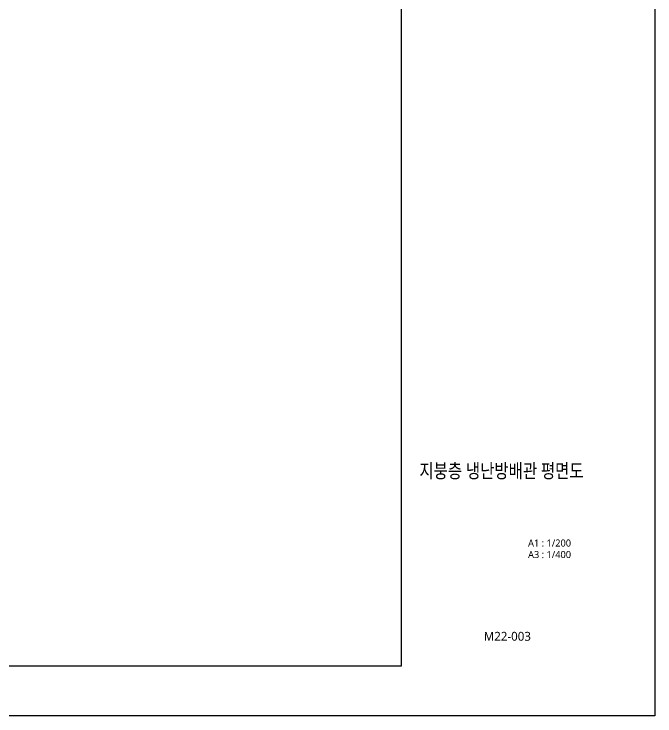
# Model space of a CAD drawing. Header units: millimetres. Extents: x 0 to 504600, y 0 to 118800.
# Drawn here: x 450338 to 504600, y 0 to 59400 of the extents above; entities that cross this region are included whole.
import ezdxf
from ezdxf.enums import TextEntityAlignment as Align

# ---------------------------------------------------------------- set-up
doc = ezdxf.new("R2010")
doc.units = ezdxf.units.MM
doc.header["$LTSCALE"] = 200
doc.layers.get('DEFPOINTS').update_dxf_attribs({"color": 137})
for name, color, linetype in [('TEXT', 3, 'Continuous'), ('WALL-D', 3, 'Continuous'), ('XR-SHEET$1$SHT', 5, 'Continuous')]:
    doc.layers.add(name, color=color, linetype=linetype)
doc.styles.add('스타일1', font='malgun.ttf')

# ---------------------------------------------------------------- blocks, each defined once
blk = doc.blocks.new('sheet-line')
at = {"layer": 'DEFPOINTS'}
blk.add_lwpolyline([(168200, -356400), (0, -356400), (0, -237600), (168200, -237600)], close=True, dxfattribs=at)

msp = doc.modelspace()

# ---------------------------------------------------------------- linework, layer by layer
at = {"layer": 'DEFPOINTS'}
msp.add_lwpolyline([(345700, 114600), (483100, 114600), (483100, 4200), (345700, 4200)], close=True, dxfattribs=at)
msp.add_lwpolyline([(345700, 114600), (483100, 114600), (483100, 4200), (345700, 4200)], close=True, dxfattribs=at)

# ---------------------------------------------------------------- block references
at = {"layer": 'WALL-D'}
msp.add_blockref('sheet-line', (336400, 356400), dxfattribs=at)
msp.add_blockref('sheet-line', (336400, 356400), dxfattribs=at)

# ---------------------------------------------------------------- texts
at = {"layer": 'TEXT', "color": 3, "style": '스타일1', "width": 0.8}
msp.add_text('지붕층 냉난방배관 평면도', height=1200, dxfattribs=at).set_placement((491608, 20745), align=Align.MIDDLE_CENTER)
at = {"layer": 'TEXT', "color": 3, "style": '스타일1'}
msp.add_text('M22-003', height=750, dxfattribs=at).set_placement((492104, 6741), align=Align.MIDDLE_CENTER)
at = {"layer": 'XR-SHEET$1$SHT', "color": 3, "style": '스타일1'}
for s, p in [('A1 : 1/200', (495678, 14634)), ('A3 : 1/400', (495678, 13662))]:
    msp.add_text(s, height=600, dxfattribs=at).set_placement(p, align=Align.MIDDLE_CENTER)

doc.saveas('drawing.dxf')
